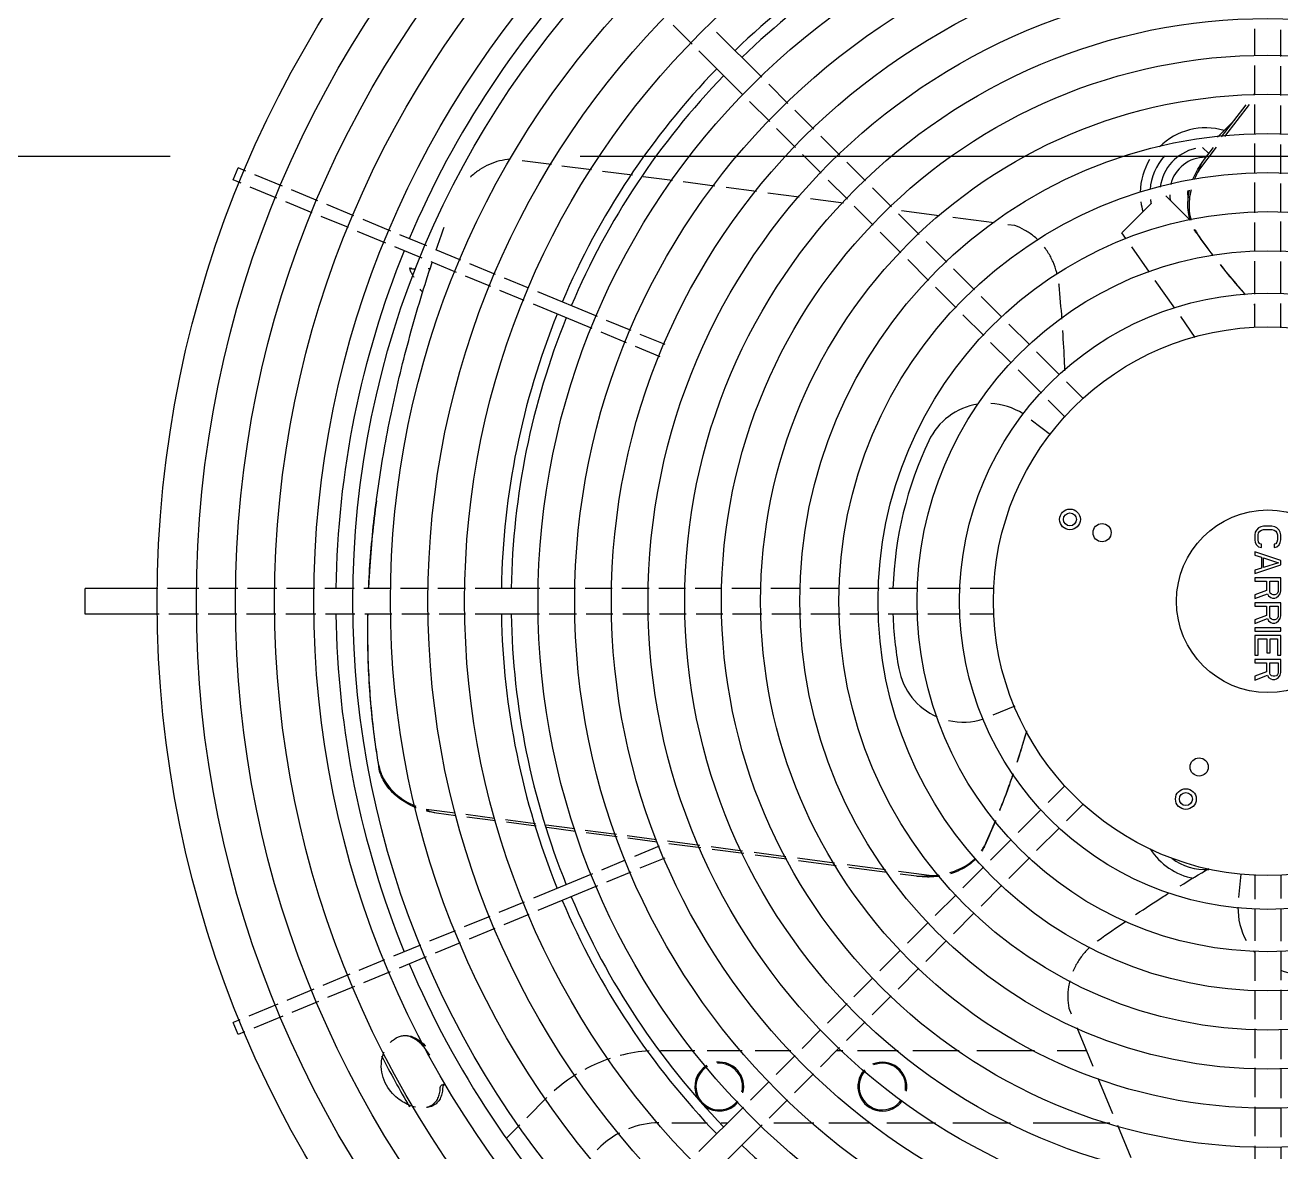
# Model space of a CAD drawing. Extents: x 17.6 to 65.2, y 116.5 to 153.5.
# Drawn here: x 33.966 to 34.3488, y 149.4493 to 149.793 of the extents above; entities that cross this region are included whole.
import ezdxf

# ---------------------------------------------------------------- set-up
doc = ezdxf.new("R2010")
doc.units = 0
doc.header["$MEASUREMENT"] = 0
doc.linetypes.add('HIDDEN', pattern=[0.375, 0.25, -0.125])
doc.layers.add('INST_-_AR_CONDICIONADO', color=1, linetype='CONTINUOUS')

msp = doc.modelspace()

# ---------------------------------------------------------------- linework, layer by layer
at = {"layer": 'INST_-_AR_CONDICIONADO', "color": 9, "linetype": 'CONTINUOUS'}
for p, q in [((34.16930297748286, 149.787244687572), (34.16354201689569, 149.7930056481591)), ((34.1906075010113, 149.777093289773), (34.17679501954581, 149.790905771239)), ((34.3409186661645, 149.7836857874265), (34.3409186661645, 149.7918761286703)), ((34.34880511700021, 149.7834163781802), (34.34880511700021, 149.791606719424)), ((34.18475899210989, 149.7717886729448), (34.17140895778584, 149.7851387072687)), ((34.3409186661645, 149.7717725637994), (34.3409186661645, 149.7807074815201)), ((34.34880511700021, 149.7715031545531), (34.34880511700021, 149.7804380722732)), ((34.19856353308137, 149.7691372577038), (34.19271501766912, 149.7749857731165)), ((34.19298697021645, 149.7635606948382), (34.18687143767556, 149.7696762273787)), ((34.34063708979329, 149.7717821827372), (34.3409186661645, 149.7721491402086)), ((34.20645635519554, 149.7612444355898), (34.20066828564472, 149.7670325051402)), ((34.33078677796266, 149.7589450064287), (34.33826478957872, 149.7686905409055)), ((34.3317516234672, 149.7590441955542), (34.33922963508394, 149.7687897300306)), ((34.3409186661645, 149.7598593401719), (34.3409186661645, 149.7687942578924)), ((34.34880511700021, 149.7595899309253), (34.34880511700021, 149.7685248486458)), ((34.32947644532283, 149.7588103001492), (34.33466384916346, 149.7639977039904)), ((34.20087979233062, 149.755667872724), (34.19509172277958, 149.7614559422743)), ((34.21437735657673, 149.7533234342089), (34.20856110775935, 149.7591396830262)), ((34.32378986942877, 149.7486682356788), (34.32925895292897, 149.755795684062)), ((34.32684422427974, 149.7538069704347), (34.32498147744286, 149.7556697172714)), ((34.3255384154229, 149.7521052072015), (34.32829410742443, 149.7556964949365)), ((34.3409186661645, 149.7479461165442), (34.3409186661645, 149.756881034265)), ((34.34880511700021, 149.7476767072979), (34.34880511700021, 149.7566116250186)), ((34.12642045359758, 149.750443679822), (34.1174719108551, 149.7516217778237)), ((34.20870557093099, 149.7478420941235), (34.20298454489443, 149.7535631201602)), ((34.2222419994232, 149.7454587913615), (34.21648241596358, 149.7512183748221)), ((34.02940998122745, 149.7457746413967), (34.03093178425797, 149.7494485989144)), ((34.03325414946198, 149.7484873853224), (34.03093204644347, 149.7494492318861)), ((34.04438608233954, 149.7438763877493), (34.03600574533107, 149.7473476369955)), ((34.13866873276356, 149.7488311632788), (34.12957876280097, 149.7500278805275)), ((34.1511464960879, 149.7471884345725), (34.14200236321585, 149.7483922825034)), ((34.16333570689767, 149.7455836945257), (34.15439695230339, 149.7467605038936)), ((34.03185737146191, 149.7447601575969), (34.02940971904127, 149.7457740084251)), ((34.04273820553544, 149.7402531685536), (34.03460896733009, 149.7436204092695)), ((34.05521212429198, 149.7393920943451), (34.0471376782084, 149.742736639422)), ((34.17627234369684, 149.7438805539806), (34.16658616311338, 149.7451557638468)), ((34.18900935606075, 149.7422036944915), (34.1796688803272, 149.7434333914502)), ((34.21666543655806, 149.7398822284958), (34.21081063031761, 149.7457370347366)), ((34.23013482153783, 149.7375659692474), (34.2243467519877, 149.7433540387979)), ((34.3409186661645, 149.7357634836705), (34.3409186661645, 149.7449678106375)), ((34.34880511700021, 149.7360328929168), (34.34880511700021, 149.7446984013909)), ((34.05350138118524, 149.735794915225), (34.04548980140498, 149.7391134202262)), ((34.20194574288826, 149.7405005868559), (34.19240589269111, 149.7417565319612)), ((34.21549941953594, 149.7387162114737), (34.20537615049625, 149.7400489651261)), ((34.32114299304726, 149.7334889297856), (34.31372890649368, 149.7409030163384)), ((34.06622653713976, 149.7348297751625), (34.05796572750455, 149.7382515145498)), ((34.22455825867223, 149.7319894063818), (34.2187701891221, 149.737777475932)), ((34.23855383179352, 149.7291469589921), (34.23223957410187, 149.7354612166831)), ((34.24462641995478, 149.7348815691213), (34.23316840307871, 149.7363900456605)), ((34.30035764506351, 149.7296914998902), (34.30926174329466, 149.7385955981209)), ((34.06451579403256, 149.7312325960421), (34.05625498439667, 149.734654335429)), ((34.07742839530738, 149.730189813586), (34.06898014035164, 149.7336891953671)), ((34.2614162158809, 149.7326711505535), (34.24882386893592, 149.7343289644793)), ((34.2677338855467, 149.7318394135634), (34.26561366486249, 149.7321185459116)), ((34.3409186661645, 149.7239751474159), (34.3409186661645, 149.7327851777635)), ((34.34880511700021, 149.7238606656891), (34.34880511700021, 149.7330545870104)), ((34.07596882430244, 149.7264885955742), (34.06726939724444, 149.7300920162464)), ((34.0884299658419, 149.725632813863), (34.08017878794135, 149.7290505636549)), ((34.23297726892724, 149.7235703961265), (34.22666301123672, 149.7298846538178)), ((34.3015944688841, 149.7279251324155), (34.30035764506351, 149.7296914998902)), ((34.08697039483718, 149.7219315958514), (34.07871921693595, 149.7253493456433)), ((34.0988338510042, 149.7213233835276), (34.09118035847541, 149.7244935639324)), ((34.24697284204831, 149.7207279487372), (34.24065858435665, 149.7270422064285)), ((34.30879024677779, 149.7176484965605), (34.30338354545984, 149.7253700662708)), ((34.0974370730039, 149.7175961558016), (34.0897207874707, 149.7207923459208)), ((34.10938163516857, 149.7169543482737), (34.10158544687374, 149.7201836352002)), ((34.24139627918339, 149.7151513858718), (34.23508202149105, 149.7214656435633)), ((34.3409186661645, 149.7109442677796), (34.3409186661645, 149.7209876982468)), ((34.34880511700021, 149.7111130619948), (34.34880511700021, 149.7208801870498)), ((34.08314802570658, 149.7188182658001), (34.08340432371369, 149.7187777771944)), ((34.0834042294548, 149.7188182658001), (34.08314802570658, 149.7188182658001)), ((34.08382497532125, 149.7187335434064), (34.0834042294548, 149.7187767597788)), ((34.08950510210434, 149.7187021831515), (34.08889653422102, 149.7187021831515)), ((34.10798485716828, 149.7132271205477), (34.10018866887276, 149.7164564074749)), ((34.1195039171298, 149.7127615618031), (34.11213323103743, 149.7158145999462)), ((34.25539185230332, 149.7123089384819), (34.24907759461166, 149.7186231961733)), ((34.11817000543283, 149.7090082940018), (34.11073645303713, 149.7120873722206)), ((34.24981528943772, 149.7067323756166), (34.24350103174606, 149.7130466333079)), ((34.31650344034233, 149.7066329145442), (34.31055336185182, 149.7151305072815)), ((34.14046263809541, 149.7040801753294), (34.12225752034169, 149.711620982007)), ((34.26380568074842, 149.7038951100364), (34.25749660486667, 149.7102041859186)), ((34.13881476129131, 149.7004569561329), (34.1209236086454, 149.7078677142057)), ((34.25822911788282, 149.6983185471711), (34.25192004200153, 149.7046276230527)), ((34.3409186661645, 149.7007940829889), (34.3409186661645, 149.7079659618732)), ((34.34880511700021, 149.7006493720105), (34.34880511700021, 149.7081208048038)), ((34.15077219887007, 149.6998098154338), (34.14321423396495, 149.7029404270019)), ((34.27226648971282, 149.695434301072), (34.26591535144166, 149.7017854393433)), ((34.32271588414847, 149.697760625306), (34.31829251691852, 149.7040778483997)), ((34.14931262786604, 149.6961085974221), (34.14156635716017, 149.6993172078062)), ((34.16108617124678, 149.6955376281937), (34.15352259150359, 149.6986705655029)), ((34.15962660024206, 149.691836410182), (34.15206302049887, 149.6949693474919)), ((34.26659470406707, 149.6899529609873), (34.26033878857675, 149.6962088764779)), ((34.28138626985788, 149.6863145209274), (34.27437154909967, 149.6933292416859)), ((34.27580970699228, 149.6807379580621), (34.26869976345392, 149.6878479016004)), ((34.28858430851346, 149.6791164822718), (34.28349594055112, 149.6842048502342)), ((34.28311007176217, 149.6734375932918), (34.27791937768529, 149.6786282873689)), ((34.27269563839968, 149.6726374500256), (34.27856190654757, 149.6681361041567)), ((34.3420688044132, 149.6396387731345), (34.3413916923987, 149.6389757676395)), ((34.34274591648659, 149.6399702758967), (34.3420688044132, 149.6396387731345)), ((34.34359230643031, 149.6401360272853), (34.34274591648659, 149.6399702758967)), ((34.34613147649816, 149.6401360272853), (34.34359230643031, 149.6401360272853)), ((34.34697786691572, 149.6399702758967), (34.34613147649816, 149.6401360272853)), ((34.3476549788702, 149.6396387731345), (34.34697786691572, 149.6399702758967)), ((34.34833209082467, 149.6389757676395), (34.3476549788702, 149.6396387731345)), ((34.34105313637792, 149.6383127620256), (34.34088385837458, 149.6374840050675)), ((34.34088385837458, 149.6374840050675), (34.34088385837458, 149.6359922428513)), ((34.34088385837458, 149.6359922428513), (34.34105313637792, 149.635163485775)), ((34.3413916923987, 149.6389757676395), (34.34105313637792, 149.6383127620256)), ((34.34189952642487, 149.6374840050675), (34.3420688044132, 149.6381470106813)), ((34.34189952642487, 149.6359922428513), (34.34189952642487, 149.6374840050675)), ((34.3420688044132, 149.6353292370008), (34.34189952642487, 149.6359922428513)), ((34.3420688044132, 149.6381470106813), (34.34240736050901, 149.6386442648324)), ((34.34240736050901, 149.6386442648324), (34.34291519447561, 149.6389757676395)), ((34.34291519447561, 149.6389757676395), (34.34359230643031, 149.6391415189835)), ((34.34359230643031, 149.6391415189835), (34.34613147649816, 149.6391415189835)), ((34.34613147649816, 149.6391415189835), (34.34680858845263, 149.6389757676395)), ((34.34680858845263, 149.6389757676395), (34.34731642289262, 149.6386442648324)), ((34.34731642289262, 149.6386442648324), (34.3476549788702, 149.6381470106813)), ((34.3476549788702, 149.6381470106813), (34.34782425685876, 149.6374840050675)), ((34.34782425685876, 149.6359922428513), (34.3476549788702, 149.6353292370008)), ((34.34782425685876, 149.6374840050675), (34.34782425685876, 149.6359922428513)), ((34.34867064680225, 149.6383127620256), (34.34833209082467, 149.6389757676395)), ((34.34883992479081, 149.6374840050675), (34.34867064680225, 149.6383127620256)), ((34.34867064680225, 149.635163485775), (34.34883992479081, 149.6359922428513)), ((34.34883992479081, 149.6359922428513), (34.34883992479081, 149.6374840050675)), ((34.34088385837458, 149.6323457120944), (34.34088385837458, 149.6313512042667)), ((34.34883992479081, 149.6296936901137), (34.34088385837458, 149.6323457120944)), ((34.34105313637792, 149.635163485775), (34.3413916923987, 149.6345004803981)), ((34.3413916923987, 149.6345004803981), (34.3420688044132, 149.6338374745473)), ((34.34240736050901, 149.6348319828494), (34.3420688044132, 149.6353292370008)), ((34.3420688044132, 149.6338374745473), (34.34291519447561, 149.6336717233215)), ((34.34291519447561, 149.634666231624), (34.34240736050901, 149.6348319828494)), ((34.34291519447561, 149.6336717233215), (34.34291519447561, 149.634666231624)), ((34.34731642289262, 149.6348319828494), (34.34680858845263, 149.634666231624)), ((34.34680858845263, 149.634666231624), (34.34680858845263, 149.6336717233215)), ((34.34680858845263, 149.6336717233215), (34.3476549788702, 149.6338374745473)), ((34.3476549788702, 149.6353292370008), (34.34731642289262, 149.6348319828494)), ((34.3476549788702, 149.6338374745473), (34.34833209082467, 149.6345004803981)), ((34.34833209082467, 149.6345004803981), (34.34867064680225, 149.635163485775)), ((34.34088385837458, 149.6313512042667), (34.34291519447561, 149.6306881984155)), ((34.34088385837458, 149.6257156569046), (34.34883992479081, 149.62836767936)), ((34.34291519447561, 149.6306881984155), (34.34291519447561, 149.6273731710582)), ((34.34359230643031, 149.6275389218094), (34.34359230643031, 149.6305224467157)), ((34.34359230643031, 149.6305224467157), (34.34816281283634, 149.6290306842628)), ((34.34816281283634, 149.6290306842628), (34.34359230643031, 149.6275389218094)), ((34.34883992479081, 149.62836767936), (34.34883992479081, 149.6296936901137)), ((34.34291519447561, 149.6273731710582), (34.34088385837458, 149.6267101652074)), ((34.34088385837458, 149.6267101652074), (34.34088385837458, 149.6257156569046)), ((34.34088385837458, 149.6243896461519), (34.34088385837458, 149.6233951369014)), ((34.34883992479081, 149.6243896461519), (34.34088385837458, 149.6243896461519)), ((34.34883992479081, 149.6204116119951), (34.34883992479081, 149.6243896461519)), ((34.00637541082256, 149.6212055617552), (33.98424655136591, 149.6212055617552)), ((33.98424655136591, 149.6133204691765), (33.98424655136591, 149.6212042034981)), ((34.01894733724293, 149.6212055617552), (34.00935588946254, 149.6212055617552)), ((34.03078532303198, 149.6212055617552), (34.02192434077665, 149.6212055617552)), ((34.04269854665995, 149.6212055617552), (34.03376362893891, 149.6212055617552)), ((34.05434236104065, 149.6212055617552), (34.04567685256643, 149.6212055617552)), ((34.06625558466817, 149.6212055617552), (34.05732066694782, 149.6212055617552)), ((34.07741015172292, 149.6212055617552), (34.06923389057511, 149.6212055617552)), ((34.08883531983929, 149.6212055617552), (34.08039063036131, 149.6212055617552)), ((34.10023394619702, 149.6212055617552), (34.09181579847859, 149.6212055617552)), ((34.12289437731761, 149.6212055617552), (34.10321747110402, 149.6212055617552)), ((34.13376385189008, 149.6212055617552), (34.125871380852, 149.6212055617552)), ((34.14493249904103, 149.6212055617552), (34.13674215779702, 149.6212055617552)), ((34.15625100173224, 149.6212055617552), (34.14791080494797, 149.6212055617552)), ((34.16726979334203, 149.6212055617552), (34.15922800526664, 149.6212055617552)), ((34.17843844049276, 149.6212055617552), (34.17024809924965, 149.6212055617552)), ((34.19035166412095, 149.6212055617552), (34.18141674639992, 149.6212055617552)), ((34.20226488774756, 149.6212055617552), (34.19332997002721, 149.6212055617552)), ((34.21417811137576, 149.6212055617552), (34.20524319365472, 149.6212055617552)), ((34.22636074424918, 149.6212055617552), (34.21715641728269, 149.6212055617552)), ((34.23811859892771, 149.6212055617552), (34.22933905015611, 149.6212055617552)), ((34.25117996013978, 149.6212055617552), (34.24109560246211, 149.6212055617552)), ((34.26147485590991, 149.6212055617552), (34.25415826604672, 149.6212055617552)), ((34.34088385837458, 149.6233951369014), (34.34443869661072, 149.6233951369014)), ((34.34443869661072, 149.6205773646429), (34.34088385837458, 149.6192513529415)), ((34.34443869661072, 149.6233951369014), (34.34443869661072, 149.6205773646429)), ((34.345454364543, 149.6202458612433), (34.345454364543, 149.6233951369014)), ((34.345454364543, 149.6233951369014), (34.34799353484777, 149.6233951369014)), ((34.34562364253202, 149.6197486070925), (34.345454364543, 149.6202458612433)), ((34.34799353484777, 149.6202458612433), (34.34782425685876, 149.6197486070925)), ((34.34799353484777, 149.6233951369014), (34.34799353484777, 149.6202458612433)), ((34.34867064680225, 149.6195828563408), (34.34883992479081, 149.6204116119951)), ((34.34088385837458, 149.618091093888), (34.34477725258785, 149.6195828563408)), ((34.34088385837458, 149.6192513529415), (34.34088385837458, 149.618091093888)), ((34.34088385837458, 149.6167650821859), (34.34088385837458, 149.6157705738841)), ((34.34883992479081, 149.6167650821859), (34.34088385837458, 149.6167650821859)), ((34.34477725258785, 149.6195828563408), (34.34511580856588, 149.6189198495419)), ((34.34511580856588, 149.6189198495419), (34.34579292052058, 149.6184225953906)), ((34.3459621985096, 149.6194171036927), (34.34562364253202, 149.6197486070925)), ((34.34579292052058, 149.6184225953906), (34.34630075448649, 149.6182568446394)), ((34.34647003247505, 149.6192513529415), (34.3459621985096, 149.6194171036927)), ((34.34630075448649, 149.6182568446394), (34.34697786691572, 149.6182568446394)), ((34.34697786691572, 149.6192513529415), (34.34647003247505, 149.6192513529415)), ((34.34748570088186, 149.6194171036927), (34.34697786691572, 149.6192513529415)), ((34.34697786691572, 149.6182568446394), (34.34748570088186, 149.6184225953906)), ((34.34782425685876, 149.6197486070925), (34.34748570088186, 149.6194171036927)), ((34.34748570088186, 149.6184225953906), (34.34816281283634, 149.6189198495419)), ((34.34816281283634, 149.6189198495419), (34.34867064680225, 149.6195828563408)), ((34.34883992479081, 149.6127870489774), (34.34883992479081, 149.6167650821859)), ((34.006779721258, 149.6133191109194), (33.98424655136591, 149.6133191109194)), ((34.01881267189606, 149.6133191109194), (34.0097601998973, 149.6133191109194)), ((34.03051591378517, 149.6133191109194), (34.02178967543045, 149.6133191109194)), ((34.04242913741336, 149.6133191109194), (34.03349421969233, 149.6133191109194)), ((34.05461177028678, 149.6133191109194), (34.0454074433203, 149.6133191109194)), ((34.06652499391475, 149.6133191109194), (34.05759007619372, 149.6133191109194)), ((34.07781446215699, 149.6133191109194), (34.06950329982192, 149.6133191109194)), ((34.08923963027405, 149.6133191109194), (34.0807949407963, 149.6133191109194)), ((34.10023394619702, 149.6133191109194), (34.09222010891267, 149.6133191109194)), ((34.12275971197073, 149.6133191109194), (34.10321747110402, 149.6133191109194)), ((34.13403326113666, 149.6133191109194), (34.12573671550513, 149.6133191109194)), ((34.14520190828762, 149.6133191109194), (34.13701156704315, 149.6133191109194)), ((34.15638566707935, 149.6133191109194), (34.14818021419455, 149.6133191109194)), ((34.16753920258861, 149.6133191109194), (34.15936267061352, 149.6133191109194)), ((34.17870784973934, 149.6133191109194), (34.17051750849555, 149.6133191109194)), ((34.19062107336754, 149.6133191109194), (34.1816861556465, 149.6133191109194)), ((34.20253429699437, 149.6133191109194), (34.19359937927379, 149.6133191109194)), ((34.21444752062166, 149.6133191109194), (34.20551260290131, 149.6133191109194)), ((34.22609133500259, 149.6133191109194), (34.21742582652882, 149.6133191109194)), ((34.23825326427459, 149.6133191109194), (34.22906964090953, 149.6133191109194)), ((34.25101116592487, 149.6133191109194), (34.24123026780899, 149.6133191109194)), ((34.26133014493007, 149.6133191109194), (34.25400342311627, 149.6133191109194)), ((34.34088385837458, 149.6157705738841), (34.34443869661072, 149.6157705738841)), ((34.34443869661072, 149.6129527997293), (34.34088385837458, 149.6116267899242)), ((34.34443869661072, 149.6157705738841), (34.34443869661072, 149.6129527997293)), ((34.345454364543, 149.612621298226), (34.345454364543, 149.6157705738841)), ((34.345454364543, 149.6157705738841), (34.34799353484777, 149.6157705738841)), ((34.34562364253202, 149.612124044075), (34.345454364543, 149.612621298226)), ((34.34799353484777, 149.612621298226), (34.34782425685876, 149.612124044075)), ((34.34799353484777, 149.6157705738841), (34.34799353484777, 149.612621298226)), ((34.34867064680225, 149.6119582914272), (34.34883992479081, 149.6127870489774)), ((34.34088385837458, 149.6104665289737), (34.34477725258785, 149.6119582914272)), ((34.34088385837458, 149.6116267899242), (34.34088385837458, 149.6104665289737)), ((34.34088385837458, 149.6091405191686), (34.34088385837458, 149.6081460089698)), ((34.34883992479081, 149.6091405191686), (34.34088385837458, 149.6091405191686)), ((34.34477725258785, 149.6119582914272), (34.34511580856588, 149.6112952865243)), ((34.34511580856588, 149.6112952865243), (34.34579292052058, 149.6107980323736)), ((34.3459621985096, 149.6117925406757), (34.34562364253202, 149.612124044075)), ((34.34579292052058, 149.6107980323736), (34.34630075448649, 149.6106322816221)), ((34.34647003247505, 149.6116267899242), (34.3459621985096, 149.6117925406757)), ((34.34630075448649, 149.6106322816221), (34.34697786691572, 149.6106322816221)), ((34.34697786691572, 149.6116267899242), (34.34647003247505, 149.6116267899242)), ((34.34748570088186, 149.6117925406757), (34.34697786691572, 149.6116267899242)), ((34.34697786691572, 149.6106322816221), (34.34748570088186, 149.6107980323736)), ((34.34782425685876, 149.612124044075), (34.34748570088186, 149.6117925406757)), ((34.34748570088186, 149.6107980323736), (34.34816281283634, 149.6112952865243)), ((34.34816281283634, 149.6112952865243), (34.34867064680225, 149.6119582914272)), ((34.34883992479081, 149.6081460089698), (34.34883992479081, 149.6091405191686)), ((34.34088385837458, 149.6081460089698), (34.34883992479081, 149.6081460089698)), ((34.34088385837458, 149.6068199991648), (34.34088385837458, 149.6008529493524)), ((34.34883992479081, 149.6068199991648), (34.34088385837458, 149.6068199991648)), ((34.34189952642487, 149.6008529493524), (34.34189952642487, 149.6058254908633)), ((34.34189952642487, 149.6058254908633), (34.34460797459928, 149.6058254908633)), ((34.34460797459928, 149.6058254908633), (34.34460797459928, 149.6015159561519)), ((34.34562364253202, 149.6015159561519), (34.34562364253202, 149.6058254908633)), ((34.34562364253202, 149.6058254908633), (34.34782425685876, 149.6058254908633)), ((34.34782425685876, 149.6058254908633), (34.34782425685876, 149.6008529493524)), ((34.34883992479081, 149.6008529493524), (34.34883992479081, 149.6068199991648)), ((34.34460797459928, 149.6015159561519), (34.34562364253202, 149.6015159561519)), ((34.34088385837458, 149.6008529493524), (34.34189952642487, 149.6008529493524)), ((34.34088385837458, 149.5995269395478), (34.34088385837458, 149.5985324312453)), ((34.34883992479081, 149.5995269395478), (34.34088385837458, 149.5995269395478)), ((34.34088385837458, 149.5985324312453), (34.34443869661072, 149.5985324312453)), ((34.34443869661072, 149.5985324312453), (34.34443869661072, 149.5957146551937)), ((34.345454364543, 149.5953831536904), (34.345454364543, 149.5985324312453)), ((34.345454364543, 149.5985324312453), (34.34799353484777, 149.5985324312453)), ((34.34782425685876, 149.6008529493524), (34.34883992479081, 149.6008529493524)), ((34.34799353484777, 149.5985324312453), (34.34799353484777, 149.5953831536904)), ((34.34883992479081, 149.5955489063396), (34.34883992479081, 149.5995269395478)), ((34.34443869661072, 149.5957146551937), (34.34088385837458, 149.594388645389)), ((34.34088385837458, 149.5932283844384), (34.34477725258785, 149.5947201468913)), ((34.34088385837458, 149.594388645389), (34.34088385837458, 149.5932283844384)), ((34.34477725258785, 149.5947201468913), (34.34511580856588, 149.5940571438861)), ((34.34511580856588, 149.5940571438861), (34.34579292052058, 149.593559889735)), ((34.34562364253202, 149.5948858995398), (34.345454364543, 149.5953831536904)), ((34.3459621985096, 149.5945543980372), (34.34562364253202, 149.5948858995398)), ((34.34579292052058, 149.593559889735), (34.34630075448649, 149.5933941370866)), ((34.34647003247505, 149.594388645389), (34.3459621985096, 149.5945543980372)), ((34.34630075448649, 149.5933941370866), (34.34697786691572, 149.5933941370866)), ((34.34697786691572, 149.594388645389), (34.34647003247505, 149.594388645389)), ((34.34748570088186, 149.5945543980372), (34.34697786691572, 149.594388645389)), ((34.34697786691572, 149.5933941370866), (34.34748570088186, 149.593559889735)), ((34.34782425685876, 149.5948858995398), (34.34748570088186, 149.5945543980372)), ((34.34748570088186, 149.593559889735), (34.34816281283634, 149.5940571438861)), ((34.34799353484777, 149.5953831536904), (34.34782425685876, 149.5948858995398)), ((34.34816281283634, 149.5940571438861), (34.34867064680225, 149.5947201468913)), ((34.34867064680225, 149.5947201468913), (34.34883992479081, 149.5955489063396)), ((34.26774137418693, 149.5853179720951), (34.26097491625751, 149.5825152134509)), ((34.28300774564832, 149.5609847532683), (34.2778786569545, 149.5558556645745)), ((34.28868663462777, 149.5555105165168), (34.28345521982033, 149.5502791017093)), ((34.09708841740189, 149.5526032957497), (34.08828353782474, 149.5537624801371)), ((34.09730559701825, 149.5518652857436), (34.09138821729357, 149.552644323564)), ((34.10910558789305, 149.5510212052403), (34.10034182095001, 149.5521749770469)), ((34.10937009094323, 149.5502769649868), (34.10059143781496, 149.551432696596)), ((34.27577390439137, 149.5537509120109), (34.26872870336251, 149.5467057109829)), ((34.1216127474429, 149.5493746064483), (34.11241961426504, 149.5505849053914)), ((34.12180514737815, 149.5486398587487), (34.11268411731521, 149.5498406651378)), ((34.13356321646233, 149.5478012973545), (34.12479953918023, 149.5489550573567)), ((34.13375561639759, 149.5470665496557), (34.12499193911685, 149.5482203096579)), ((34.14623224701495, 149.5461333878403), (34.1367500081999, 149.5473817482629)), ((34.28135046725629, 149.548174349146), (34.274381288124, 149.5412051700134)), ((34.1464672245404, 149.545393034695), (34.13704539587661, 149.5466334419706)), ((34.15845376946208, 149.5445243938858), (34.14949131966728, 149.5457043227856)), ((34.15869791618206, 149.5437828335933), (34.14972629719318, 149.5449639696406)), ((34.17163533541907, 149.5427890078052), (34.16185418897157, 149.5440767201643)), ((34.26661625779684, 149.5445932654168), (34.26033905225654, 149.5383160598765)), ((34.15928563790476, 149.542547031268), (34.15171322907236, 149.5394104368299)), ((34.17197853556445, 149.5420344068822), (34.1622141081782, 149.543319918135)), ((34.18470943694865, 149.5410677696854), (34.17511356600585, 149.5423310900614)), ((34.18506935615574, 149.5403109676557), (34.17545676615191, 149.5415764891382)), ((34.19789515693537, 149.5393318367163), (34.18822562894525, 149.5406048542268)), ((34.198255076142, 149.538575034687), (34.18858554815188, 149.5398480521971)), ((34.14895962586047, 149.5382698570345), (34.14174716827347, 149.5352823592829)), ((34.16099638101264, 149.5389498521472), (34.15342397217978, 149.5358132577091)), ((34.21274712025433, 149.5373765386515), (34.2014113489322, 149.5388689212581)), ((34.21325640452346, 149.5366000723385), (34.20177126813815, 149.538112119229)), ((34.22833172222795, 149.5353247868778), (34.21664327074745, 149.5368636007081)), ((34.22884100649708, 149.5345483205644), (34.21715255501726, 149.5360871343945)), ((34.25823429969273, 149.5362113073126), (34.25190010580468, 149.5298771134242)), ((34.27227377146755, 149.5390976533566), (34.26591561512282, 149.5327394970112)), ((34.13899717652362, 149.534143275404), (34.1209236086454, 149.5266569584686)), ((34.15067036896789, 149.5346726779138), (34.14326949567567, 149.5316071358224)), ((34.24163172345425, 149.5335738084984), (34.23222787272107, 149.5348118489344)), ((34.23778117191614, 149.5333713254584), (34.23273715699156, 149.5340353826211)), ((34.33601357051407, 149.5269081269929), (34.33671057869901, 149.5340255928889)), ((34.3409186661645, 149.5338753006642), (34.3409186661645, 149.5264038678709)), ((34.34880511700021, 149.5337305896851), (34.34880511700021, 149.5265587108014)), ((34.14051950392582, 149.530468051943), (34.12225752034169, 149.5229036906669)), ((34.26381086255765, 149.5306347444473), (34.2574766686696, 149.524300550559)), ((34.11817000543283, 149.5255163786724), (34.11039033126713, 149.5222939321223)), ((34.24979043511075, 149.5277674427311), (34.24346142303193, 149.5214384306516)), ((34.10763391367209, 149.5211521865707), (34.09982406381732, 149.517917240841)), ((34.1195039171298, 149.5217631108714), (34.11191265866933, 149.5186187086616)), ((34.25536699797635, 149.5221908798652), (34.24903798589753, 149.5158618677866)), ((34.3409186661645, 149.5234116106797), (34.3409186661645, 149.5136444856248)), ((34.34880511700021, 149.5235804048943), (34.34880511700021, 149.5135369744278)), ((34.0970676462216, 149.5167754952894), (34.08929822293862, 149.5135572947935)), ((34.10915624107429, 149.5174769631103), (34.10134639121952, 149.5142420173803)), ((34.24135175233869, 149.5193287599587), (34.23502274025918, 149.5129997478792)), ((34.0985899736238, 149.5131002718283), (34.09100896604582, 149.5099601156731)), ((34.24692831520451, 149.5137521970935), (34.24059930312433, 149.5074231850143)), ((34.08654461972674, 149.5124167149978), (34.07828381009153, 149.5089949756105)), ((34.23291306956617, 149.5108900771861), (34.22658405748666, 149.5045610651069)), ((34.3409186661645, 149.5106640069853), (34.3409186661645, 149.5014700856642)), ((34.34880511700021, 149.510549525258), (34.34880511700021, 149.5017394949105)), ((34.07553020687965, 149.5078543958151), (34.06771764640143, 149.5046183273078)), ((34.08825536283393, 149.5088195358777), (34.07999455319873, 149.5053977964901)), ((34.23848963243177, 149.505313514321), (34.23216062035294, 149.4989845022415)), ((34.06496725376792, 149.5034790773776), (34.05671607586692, 149.500061327585)), ((34.07724094998684, 149.5042572166944), (34.06917721740683, 149.5009171092962)), ((34.2244743867941, 149.5024513944144), (34.21867279238791, 149.4966498000082)), ((34.0539656832334, 149.4989220776548), (34.04572662300052, 149.4955093471653)), ((34.06642682477332, 149.4997778593656), (34.05817564687231, 149.4963601095737)), ((34.3409186661645, 149.4984917797575), (34.3409186661645, 149.489826271283)), ((34.34880511700021, 149.4987611890038), (34.34880511700021, 149.4895568620368)), ((34.04297663125067, 149.4943702632857), (34.03412944445358, 149.4907056385258)), ((34.05542525423812, 149.4952208596428), (34.04724895040272, 149.4918341237039)), ((34.21656312169466, 149.4945401293149), (34.21063645029426, 149.4886134579145)), ((34.23005094965902, 149.4968748315488), (34.22424935525351, 149.4910732371428)), ((34.04449895865287, 149.4906950398248), (34.03565177185578, 149.4870304150647)), ((34.28419923503134, 149.4931789851545), (34.28493751572341, 149.4913966178957)), ((34.03137302685832, 149.4895638929738), (34.02940971904127, 149.4887506642495)), ((34.03093178425797, 149.4850760737595), (34.02940998122745, 149.4887500312774)), ((34.20852400472836, 149.4865010123486), (34.20285026218971, 149.4808272698096)), ((34.22213968456026, 149.4889635664497), (34.21642458005886, 149.4832484619486)), ((34.28663770165736, 149.4872920059545), (34.29154856262448, 149.4754361388051)), ((34.3409186661645, 149.4868479653767), (34.3409186661645, 149.477913047656)), ((34.34880511700021, 149.4865785561297), (34.34880511700021, 149.4776436384096)), ((34.03289535426052, 149.4858886695127), (34.03093204644347, 149.4850754407886)), ((34.15970381627426, 149.4802682029326), (34.17016860026501, 149.4802682029326)), ((34.17395378910851, 149.4802682029326), (34.18457900452427, 149.4802682029326)), ((34.18852821267251, 149.4802682029326), (34.19938853508052, 149.4802682029326)), ((34.20074059149647, 149.4787175991168), (34.19493899709096, 149.4729160047109)), ((34.2143170634024, 149.4811409452915), (34.20842682505531, 149.4752507069446)), ((34.21344432104252, 149.4802682029326), (34.2152841260563, 149.4802682029326)), ((34.21972692600662, 149.4802682029326), (34.23211194879741, 149.4802682029326)), ((34.23664109207016, 149.4802682029326), (34.2507063948608, 149.4802682029326)), ((34.2561336160577, 149.4802682029326), (34.27368432815479, 149.4802682029326)), ((34.28061490876212, 149.4802682029326), (34.28954705612841, 149.4802682029326)), ((34.3409186661645, 149.4749347417493), (34.3409186661645, 149.4659998240286)), ((34.34880511700021, 149.4746653325023), (34.34880511700021, 149.4657304147819)), ((34.19282932639771, 149.4708063340174), (34.18712871221624, 149.4651057198368)), ((34.20631715436207, 149.4731410362515), (34.20051555995656, 149.4673394418453)), ((34.29303790451604, 149.4718405494114), (34.29750593019094, 149.4610537812287)), ((34.11892392509435, 149.45971450814), (34.12506137864307, 149.4658519616882)), ((34.19840588926263, 149.4652297711524), (34.19280049786198, 149.4596243797514)), ((34.18502365283007, 149.4630006604498), (34.17140895778584, 149.4493859654055)), ((34.3409186661645, 149.4630215181215), (34.3409186661645, 149.4540866004014)), ((34.34880511700021, 149.4627521088753), (34.34880511700021, 149.4538171911545)), ((34.11281163997546, 149.4536022230207), (34.11677420926208, 149.4575647923083)), ((34.16318645267165, 149.4581901186259), (34.17393911747354, 149.4581901186259)), ((34.19069543847581, 149.4575193203645), (34.17679501954581, 149.4436189014352)), ((34.17822237515225, 149.4581901186259), (34.18021311100574, 149.4581901186259)), ((34.19428459144797, 149.4581901186259), (34.20647930390487, 149.4581901186259)), ((34.21100844717807, 149.4581901186259), (34.22346359117978, 149.4581901186259)), ((34.22873812414673, 149.4581901186259), (34.2435345624483, 149.4581901186259)), ((34.24882484884984, 149.4581901186259), (34.26639591101366, 149.4581901186259)), ((34.27332649162031, 149.4581901186259), (34.29668916089327, 149.4581901186259)), ((34.29899527208318, 149.4574581918343), (34.30309096228575, 149.4475703210006)), ((34.14036461926457, 149.449932076052), (34.14078710239278, 149.4503545591807)), ((34.3409186661645, 149.4511082944941), (34.3409186661645, 149.4429179532505)), ((34.34880511700021, 149.4508388852477), (34.34880511700021, 149.4426485440036))]:
    msp.add_line(p, q, dxfattribs=at)
at = {"layer": 'INST_-_AR_CONDICIONADO', "color": 5, "linetype": 'HIDDEN'}
msp.add_line((33.76019637618405, 149.7530662983001), (39.09622319229003, 149.7530713767441), dxfattribs=at)
at = {"layer": 'INST_-_AR_CONDICIONADO', "color": 9, "linetype": 'CONTINUOUS'}
for centre, radius in [((34.34486189158292, 149.617262336337), 0.3386300768662343), ((34.34486189158292, 149.617262336337), 0.3266959772409925), ((34.34486189158292, 149.617262336337), 0.3147618776157508), ((34.34486189158292, 149.617262336337), 0.302827777990509), ((34.34486189158292, 149.617262336337), 0.2908936783652672), ((34.34486189158292, 149.617262336337), 0.2789595787400256), ((34.34486189158292, 149.617262336337), 0.2675227332658355), ((34.34486189158292, 149.617262336337), 0.2560858877916455), ((34.34486189158292, 149.617262336337), 0.2448976693929815), ((34.34486189158292, 149.617262336337), 0.2225212325956532), ((34.34486189158292, 149.617262336337), 0.2113330141969891), ((34.34486189158292, 149.617262336337), 0.2001447957983249), ((34.34486189158292, 149.617262336337), 0.1889565773996608), ((34.34486189158292, 149.617262336337), 0.1777683590009967), ((34.34486189158292, 149.617262336337), 0.1665801406023325), ((34.34486189158292, 149.617262336337), 0.1546460409770908), ((34.34486189158292, 149.617262336337), 0.1427119413518491), ((34.34486189158292, 149.617262336337), 0.1307778417266073), ((34.34486189158292, 149.617262336337), 0.1188437421013656), ((34.34486189158292, 149.617262336337), 0.1069096424761239), ((34.34486189158292, 149.617262336337), 0.09398103454877868), ((34.34486189158292, 149.617262336337), 0.08368787362200768), ((34.28454228653027, 149.6422475348267), 0.003157563859178542), ((34.28454228653027, 149.6422475348267), 0.001989016604206956), ((34.34486189158292, 149.617262336337), 0.02784623245889738), ((34.29432756899541, 149.6381943381184), 0.002764733079847668), ((34.32392988980155, 149.5667280137501), 0.002764733079847668), ((34.31987669309297, 149.556942731285), 0.003157563859178542), ((34.31987669309297, 149.556942731285), 0.001989016604206956)]:
    msp.add_circle(centre, radius, dxfattribs=at)
for centre, radius, start, end in [((34.34486189158292, 149.617262336337), 0.2337094509943173, 112.989143235998, 134.0292646764008), ((34.34486189158292, 149.617262336337), 0.2307259260880068, 113.0005061603297, 134.0237331896776), ((34.34486189158292, 149.617262336337), 0.2841807473260688, 135.794161196934, 157.1009919543966), ((34.34486189158292, 149.617262336337), 0.2337094509943173, 135.9667373683235, 157.0094291958026), ((34.34486189158292, 149.617262336337), 0.2307259260880068, 135.9782608696, 157.0034413892007), ((34.32586678301254, 149.7417747757606), 0.01989016604206956, 73.50901816923296, 134.865392945085), ((34.32586678301254, 149.7417747757606), 0.01392311622944869, 102.7947795213851, 172.3667998481825), ((34.32586678301254, 149.7417747757606), 0.01989016604206956, 148.8866765230899, 179.0791287738793), ((34.32586678301254, 149.7417747757606), 0.01690664113575913, 137.8900535521196, 176.4115454538994), ((34.32586678301254, 149.7417747757606), 0.01093959132313826, 89.9246752444985, 166.0922661686963), ((34.32586678301254, 149.7417747757606), 0.01989016604206956, 187.8594037611751, 196.4909818308043), ((34.32586678301254, 149.7417747757606), 0.01690664113575913, 186.7486096179822, 190.8386052117033), ((34.32586678301254, 149.7417747757606), 0.01093959132313826, 182.7342663532086, 192.2362422410968), ((34.32586678301254, 149.7417747757606), 0.005469795661569129, 171.5452422892012, 195.2667595909998), ((34.34486189158292, 149.617262336337), 0.2841807473260688, 157.9001740278961, 179.2028809201894), ((34.34486189158292, 149.617262336337), 0.2337094509943173, 157.9860043776813, 179.0309666482869), ((34.34486189158292, 149.617262336337), 0.2307259260880068, 157.9914916679054, 179.0180743318758), ((34.25947872944243, 149.6577081353599), 0.01989016604206956, 57.16804620747335, 87.4619599087888), ((34.25947872944243, 149.6577081353599), 0.01989016604206956, 98.87824010180043, 154.6531983611909), ((34.34486189158292, 149.617262336337), 0.1143684547419, 154.6531976241992, 178.0227230412056), ((34.34486189158292, 149.617262336337), 0.2841807473260688, 180.7971190798106, 202.099825972101), ((34.34486189158292, 149.617262336337), 0.2337094509943173, 180.9661803337081, 202.0119970697909), ((34.34486189158292, 149.617262336337), 0.2307259260880068, 180.9777409447824, 202.0056866870969), ((34.34486189158292, 149.617262336337), 0.1143684547419, 181.9801037031836, 190.3468027516136), ((34.25191994705938, 149.6002934829889), 0.01989016604206956, 190.3468037996898, 246.6619785234911), ((34.25191994705938, 149.6002934829889), 0.01989016604206956, 257.1105422847186, 288.362428123172), ((34.32586678301254, 149.5523209442101), 0.01989016604206956, 212.1984765074151, 259.5103174577033), ((34.32586678301254, 149.5523209442101), 0.01690664113575913, 232.4886463813374, 273.4606893650896), ((34.34486189158292, 149.617262336337), 0.2337094509943173, 202.9880029301969, 224.0338196663098), ((34.34486189158292, 149.617262336337), 0.2307259260880068, 202.9943133129026, 224.0189780107079), ((34.35565559374299, 149.5234026376946), 0.01989016604206956, 178.5148474105215, 208.9994189331177), ((34.35565559374299, 149.5234026376946), 0.01989016604206956, 219.8069562078881, 221.9238630298241), ((34.34486189158292, 149.617262336337), 0.2841807473260688, 202.8990080456048, 224.2058388030646), ((34.35565559374299, 149.5234026376946), 0.01989016604206956, 249.7505437570166, 276.560101040913), ((34.34486189158292, 149.617262336337), 0.3037228354624022, 207.1568511005207, 210.510812199408), ((34.15970381627426, 149.4314378452989), 0.04883035763328077, 94.08819947544136, 104.6623524496785), ((34.15970381627426, 149.4314378452989), 0.04883035763328077, 108.3478163007262, 118.2016330186339), ((34.17760496571213, 149.4692291607788), 0.007458812265776085, 120.6611447869972, 203.8516463013212), ((34.17760496571213, 149.4692291607788), 0.007110734360039866, 120.2790254116203, 321.4525123730916), ((34.17760496571213, 149.4692291607788), 0.007458812265776085, 345.3803121812928, 96.12410779128389), ((34.17760496571213, 149.4692291607788), 0.007110734360039866, 346.9844147115096, 94.3262891441047), ((34.22733038081719, 149.4692291607788), 0.007458812265776085, 349.2606925057777, 113.3172476694645), ((34.22733038081719, 149.4692291607788), 0.007110734360039866, 350.4716535919099, 112.0151647822251), ((34.15970381627426, 149.4314378452989), 0.04883035763328077, 121.7198618745678, 131.6748387831187), ((34.22733038081719, 149.4692291607788), 0.007458812265776085, 136.9782388745718, 325.6941493894975), ((34.22733038081719, 149.4692291607788), 0.007110734360039866, 136.9268152287808, 325.6876112661879), ((34.17760496571213, 149.4692291607788), 0.007458812265776085, 232.5861509153107, 321.1982537462884), ((34.15970381627426, 149.4314378452989), 0.02675227332658356, 91.16501919702571, 111.3502579861677), ((34.15970381627426, 149.4314378452989), 0.02675227332658356, 118.0070131910758, 135.0000000000002), ((34.34486189158292, 149.617262336337), 0.2307259260880068, 225.9786446236295, 247.0085083321477)]:
    msp.add_arc(centre, radius, start, end, dxfattribs=at)
for points, start_tangent, end_tangent in [([(34.11382343867399, 149.752102108299), (34.11060258230168, 149.7515771846519), (34.10751456443427, 149.7505109993931), (34.10462376393298, 149.7489355983311), (34.10199672247541, 149.7468899703528), (34.10167169678039, 149.7465858116786)], (-0.997209204283627, -0.07465790575696128), (-0.7228952099592294, -0.6909576799037708)), ([(34.32341058601378, 149.7488583657895), (34.32367938025664, 149.7493324773453), (34.32553841542608, 149.7521052072055)], (0.4839143035013347, 0.8751153906010443), (0.6087614290013554, 0.7933533402968866)), ([(34.32378986942877, 149.7486682356788), (34.32425539313704, 149.7499291201933), (34.32484272140391, 149.7510756033736), (34.3255384154229, 149.7521052072015)], (0.2910740177701869, 0.9567005363117139), (0.6087614289963322, 0.7933533403007411)), ([(34.3220626350228, 149.7460122787591), (34.32222168445332, 149.7464025117551), (34.32341058601378, 149.7488583657895)], (0.369341765956919, 0.9292936349291459), (0.4839143034902078, 0.875115390607197)), ([(34.32378986942877, 149.7486682356788), (34.32255682723257, 149.7461311302881)], (-0.4867492941792074, -0.8735417131517208), (-0.3852129537599471, -0.922827708868528)), ([(34.32118956957856, 149.7334888189499), (34.32089874985763, 149.7345842686155), (34.32052161978072, 149.7374142114643), (34.32062448077181, 149.7403768279748), (34.32102432967235, 149.7426992742306)], (-0.2932908018368524, 0.9560232766820566), (0.2245755945217334, 0.9744566703272189)), ([(34.3214459647761, 149.7427851846549), (34.32093662936836, 149.7398750805881), (34.32086783718205, 149.7369797290034), (34.3212599652918, 149.7342164283405), (34.3214358200903, 149.7335342723462)], (-0.2406755282497933, -0.9706056305738613), (0.2723919605370476, -0.9621863747916947)), ([(34.09132672210444, 149.7244224115252), (34.09375471964881, 149.7313853952846)], (0.3219660466216765, 0.946751215907753), (0.3364562666656467, 0.9416990923970435)), ([(34.27471489646246, 149.7275263208442), (34.27342184413828, 149.7286649386695), (34.27071317431637, 149.7304964989438), (34.2677338855467, 149.7318394135634)], (-0.7212860960551228, 0.6926372554501815), (-0.9439072367512762, 0.3302107333333826)), ([(34.32306691452504, 149.729634725847), (34.32240978124469, 149.7306632781814)], (-0.5779987062545578, 0.8160376802379026), (-0.4981733187239583, 0.867077473188848)), ([(34.3225825485215, 149.7306961701659), (34.32318218432943, 149.7296972512644)], (0.476095424316787, -0.8793936245758316), (0.5527253195545963, -0.8333634987946554)), ([(34.32306691452504, 149.729634725847), (34.32330198949944, 149.7293034903419)], (0.5779987062153076, -0.8160376802657037), (0.5795093495148446, -0.8149655905772228)), ([(34.32318218432943, 149.7296972512644), (34.32340042332567, 149.7293788155439)], (0.5527253194850104, -0.8333634988408081), (0.5778526348760874, -0.8161411228254359)), ([(34.32330198949944, 149.7293034903419), (34.32814667984121, 149.7227476103521)], (0.5795093495761597, -0.8149655905336226), (0.6087007781637558, -0.7933998756382802)), ([(34.32826193783626, 149.7227746593921), (34.32340042332567, 149.7293788155439)], (-0.607373294727011, 0.7944165663255364), (-0.5778526349507526, 0.8161411227725707)), ([(34.28064366234844, 149.7169199048321), (34.28049357640998, 149.7175411683341), (34.27939324411932, 149.7207552120102), (34.27781548874418, 149.723733102236), (34.27675518883598, 149.7252471275428)], (-0.2205950570393619, 0.9753654806326707), (-0.6094499363422998, 0.7928245550513472)), ([(34.0730961870097, 149.648283480161), (34.0766905551643, 149.6701601026017), (34.08177771574356, 149.6925365266348), (34.08834343127705, 149.7153466553063), (34.09005935505047, 149.7206432759757)], (0.1305263984404036, 0.9914448342243642), (0.3139180848158188, 0.9494500703173224)), ([(34.33030662584201, 149.7199760996706), (34.33485474816985, 149.7144054728837), (34.33798959742307, 149.7107538175996)], (0.620639579834001, -0.7840959838842915), (0.6586964975869765, -0.7524087479998158)), ([(34.33808940585618, 149.7107617779983), (34.33517910713613, 149.7141571755747), (34.33042890953857, 149.7199849123395)], (-0.6576136245781504, 0.7533553748193396), (-0.6194326847662465, 0.7850497748826375)), ([(34.08314802570658, 149.7188182658001), (34.08350165255774, 149.7178795653246), (34.08397547981031, 149.716965496935)], (0.2557753820171865, -0.9667362380473602), (0.4842092375209043, -0.8749522354388406)), ([(34.08340416229998, 149.7187766769422), (34.08377682009677, 149.718732350821), (34.08431889680878, 149.7187055771217), (34.08469195428938, 149.7187021831515)], (0.9894092017226636, -0.1451531313700177), (1, 0)), ([(34.08397547981031, 149.716965496935), (34.08446320186727, 149.7160838812028)], (0.4842092375293165, -0.8749522354341854), (0.4722371320269614, -0.8814715486814934)), ([(34.08722418869706, 149.7114902660349), (34.08641095403027, 149.712423684482)], (-0.6975805858622993, 0.7165063336970661), (-0.6142139310852746, 0.7891395610795175)), ([(34.28108337072331, 149.7141791482672), (34.28113012786434, 149.7136894936699)], (0.0955421829134016, -0.9954253820775026), (0.09457275567551035, -0.995517952567376)), ([(34.28113012786434, 149.7136894936699), (34.28200492775818, 149.7033324194102)], (0.0945727556543876, -0.9955179525693826), (0.07359586790403903, -0.9972881470404887)), ([(34.34058800109983, 149.7078317704462), (34.34077655107171, 149.7076232258165)], (0.670244963819942, -0.742139938605924), (0.6710598989029528, -0.7414031373580495)), ([(34.34077779922541, 149.7077315963527), (34.34068343423451, 149.7078363186945)], (-0.6696201003258171, 0.7427037910497312), (-0.6692095321148165, 0.7430737528177593)), ([(34.28225092585672, 149.6998242326716), (34.28281253928662, 149.6897292293921), (34.28290299414562, 149.6875934869181)], (0.06628448718994262, -0.9978007650618267), (0.03996582227226103, -0.9992010473623926)), ([(34.07304442563918, 149.6478903135208), (34.07095305090388, 149.6265802438037), (34.07065966235245, 149.6212120488748)], (-0.1305263828855437, -0.9914448362722035), (-0.04551945628070195, -0.9989634523344231)), ([(34.07069395544841, 149.6212121485396), (34.07100487732055, 149.6269730910197), (34.0730447121573, 149.6478906979201)], (0.04415999412274858, 0.9990244716317408), (0.1293547488732212, 0.99159838086997)), ([(34.0730447121573, 149.6478906979201), (34.0730961870097, 149.648283480161)], (0.1293547487947459, 0.9915983808802072), (0.1305263985386449, 0.9914448342114305)), ([(34.07040774635993, 149.613322239607), (34.07037209394048, 149.6059048781297), (34.07130692685951, 149.5859451503266), (34.07237715560291, 149.575998792617)], (-0.01811543345251771, -0.9998359020713486), (0.1280917572808676, -0.991762321182197)), ([(34.07281232587138, 149.573595955586), (34.07136040972841, 149.5863477949417), (34.07042454572843, 149.6063006350884), (34.07045305134443, 149.6133219228477)], (-0.1405106247947701, 0.9900791707332215), (0.01668350801338641, 0.9998608205947304)), ([(34.07237715560291, 149.575998792617), (34.07369007450825, 149.5671947610868)], (0.1280917572837301, -0.9917623211818274), (0.1671664730205945, -0.9859286841845382)), ([(34.27130912154416, 149.5777374193419), (34.26841111363433, 149.5682515170227)], (-0.2742044829221855, -0.9616714103816214), (-0.3103689135711706, -0.9506161883161108)), ([(34.26846120911796, 149.5681659202821), (34.27134769069289, 149.5776588184234)], (0.3090723558447808, 0.951038526481739), (0.2729805858089311, 0.9620195423022408)), ([(34.07381250920525, 149.5672111208411), (34.07281232587138, 149.573595955586)], (-0.1691550534059051, 0.985589452006892), (-0.140510624794448, 0.9900791707332672)), ([(34.07369007450825, 149.5671947610868), (34.07375794679115, 149.5667966789493)], (0.1671664729500958, -0.9859286841964914), (0.1689796229323205, -0.9856195447705219)), ([(34.07464804305778, 149.5638048642047), (34.07447864783126, 149.5642183199754), (34.07375794679115, 149.5667966789493)], (-0.3939884839591438, 0.9191153760587272), (-0.1689795847437457, 0.9856195513177645)), ([(34.07381250920525, 149.5672111208411), (34.07388314676632, 149.5668338516484)], (0.169155053512795, -0.9855894519885466), (0.1987997700643763, -0.9800401274551727)), ([(34.07388314676632, 149.5668338516484), (34.07451412753039, 149.5646839047054), (34.07453624217874, 149.5646271023109)], (0.1987997701109163, -0.9800401274457321), (0.3648766476103101, -0.9310558694453634)), ([(34.07453624217874, 149.5646271023109), (34.07572091092493, 149.5622740307074), (34.07739623210205, 149.5600416342945), (34.07949007657339, 149.5580416300242), (34.08194602960793, 149.5563182327395), (34.08470814072916, 149.5549062160205), (34.08505191780228, 149.5547615028799)], (0.3648766476025659, -0.9310558694483984), (0.9246307009854607, -0.3808648930987677)), ([(34.08515054106147, 149.5542765223846), (34.08500506610835, 149.5543358660859), (34.08215458470818, 149.5557408457168), (34.07961791539083, 149.5574734494225), (34.07745467186555, 149.5594964826441), (34.07572395972284, 149.5617638567465), (34.07464804305778, 149.5638048642047)], (-0.9271371119714201, 0.3747222646244741), (-0.3939884839749302, 0.9191153760519601)), ([(34.2671961366309, 149.5646232137421), (34.26583304503856, 149.5607571628471), (34.26308970927312, 149.5535406460765)], (-0.3247239660712641, -0.9458088315610871), (-0.3704571130741798, -0.9288495719828611)), ([(34.2631629819864, 149.5534516758309), (34.26578049546379, 149.5603544104681), (34.26725641950884, 149.5645510384641)], (0.3689888464278273, 0.9294338229330055), (0.3233326188399778, 0.946285378516482)), ([(34.09138821729357, 149.552644323564), (34.08956253010115, 149.5530549129108), (34.08830123979169, 149.5535480835833)], (-0.9914448613734457, 0.1305261922228233), (-0.9075182944790249, 0.4200125536051058)), ([(34.09138821726515, 149.5526443235671), (34.08837919364532, 149.5532218531466)], (-0.9914448613727119, 0.1305261922283958), (-0.969240767889407, 0.2461144730834668)), ([(34.26182126500771, 149.5504257810421), (34.25853507928718, 149.5429078708587)], (-0.3838660738603893, -0.9233887790844169), (-0.4173022894385182, -0.9087677366793845)), ([(34.25864868113649, 149.5428607094074), (34.26189946189334, 149.5503345921091)], (0.4154746033241436, 0.9096047790071498), (0.3823608106349469, 0.9240131008219452)), ([(34.25754445435246, 149.5411330228953), (34.2583695757553, 149.5425613731431)], (0.5529984217365789, 0.8331823003141947), (0.4445397423242833, 0.8957591291715982)), ([(34.25848051824141, 149.5424934385678), (34.25767325551851, 149.5410017787653)], (-0.4171411949198536, -0.9088416933112372), (-0.5316366571041587, -0.8469725289660316)), ([(34.2583695757553, 149.5425613731431), (34.25853507928718, 149.5429078708587)], (0.444539742281076, 0.8957591291930408), (0.4173022893894721, 0.9087677367019062)), ([(34.25848051824141, 149.5424934385678), (34.25864868113649, 149.5428607094074)], (0.4171411949267952, 0.908841693308051), (0.4154746033404024, 0.9096047789997233)), ([(34.24788148060816, 149.5344845611241), (34.25067442341924, 149.5355068837657), (34.25321679951412, 149.5368990245416), (34.25541443422344, 149.5386249026398), (34.25562187603077, 149.5388233022933)], (0.9608907452534409, 0.2769277445224425), (0.7160949429093336, 0.6980028887760268)), ([(34.25580394834651, 149.5386423689003), (34.25527676822458, 149.5381303278861), (34.25301391282005, 149.5363840577147), (34.25039624558281, 149.5349877615407), (34.24814622771714, 149.5341584217033)], (-0.7000981041402848, -0.7140466683482102), (-0.956466426406216, -0.2918423806744366)), ([(34.24163172345425, 149.5335738084984), (34.24030713129287, 149.5333474916833), (34.2390206579928, 149.5332834563506), (34.23778117191614, 149.5333713254584)], (-0.97424664159464, -0.2254849913887062), (-0.991444861373968, 0.1305261922188537)), ([(34.24165674772826, 149.5331526940011), (34.24111201280357, 149.5331482413829), (34.23778117191114, 149.533371325459)], (-0.9998227297728611, -0.0188284101703922), (-0.991444861374215, 0.1305261922169796)), ([(34.24163172345425, 149.5335738084984), (34.24452913026039, 149.5337868624289)], (0.9998784628550302, 0.01559036621320387), (0.9912687030878065, 0.1318573406322846)), ([(34.24484468463788, 149.5334172091794), (34.24437848709249, 149.5333523550586), (34.24165674772826, 149.5331526940011)], (-0.9890691411345022, -0.1474524806690564), (-0.9998227297726585, -0.01882841018114847)), ([(34.31810725924674, 149.5304264597338), (34.32696455109567, 149.5357775894264)], (0.8497723711422761, 0.5271498053146124), (0.8620410254037807, 0.5068385053651687)), ([(34.30472146337411, 149.5217953743778), (34.3131283974119, 149.5272925744332), (34.3148042161888, 149.5283575086658)], (0.8310555563394096, 0.5561894122305769), (0.8451713036494392, 0.5344955261622939)), ([(34.30448145014498, 149.5216346385751), (34.30472146337411, 149.5217953743778)], (0.8307182692618484, 0.5566930546671109), (0.8310555563349817, 0.5561894122371926)), ([(34.29309300896102, 149.513765487826), (34.30164518748552, 149.5197192443504)], (0.8146792615553384, 0.5799118043216992), (0.8267293289427523, 0.5625998726145132)), ([(34.29281873082755, 149.5135701110918), (34.29309300896102, 149.513765487826)], (0.8142925769950022, 0.580454648573718), (0.8146792615740289, 0.5799118042954419)), ([(34.29060156069795, 149.511760052037), (34.2902020331976, 149.5113783242001), (34.28796875587068, 149.5088183866459), (34.28617870497305, 149.5059630652972), (34.28542210711043, 149.5043466891453)], (-0.7317031120796175, -0.681623470673511), (-0.3847256021786748, -0.9230309913693343)), ([(34.28447155933031, 149.501491875146), (34.28410443163739, 149.4996921392368), (34.28387258882208, 149.496430582223), (34.28419923503134, 149.4931789851545)], (-0.2447004549162157, -0.9695987249186114), (0.1859827347160626, -0.9825530125074855)), ([(34.07729642244158, 149.4826958671742), (34.07799628576026, 149.4833369532949), (34.08040305593045, 149.4846015922535)], (0.6960175054438703, 0.7180248130222882), (0.9647837814779945, 0.2630442073055813)), ([(34.08040305593045, 149.4846015922535), (34.08161571330561, 149.484797621878)], (0.9647837814876168, 0.263044207270289), (0.9984207067224173, 0.05617910988889686)), ([(34.08161571330561, 149.484797621878), (34.0819437661396, 149.4848070869858)], (0.9984207067239655, 0.05617910986138082), (0.9999988592949924, 0.001510433286805487)), ([(34.0819437661396, 149.4848070869858), (34.08298936110396, 149.4847167058518)], (0.9999988592952225, 0.001510433134584766), (0.9847932016180098, -0.1737306825144884)), ([(34.08935687821145, 149.4787904808869), (34.08729505478777, 149.4815721595919), (34.08500536981137, 149.483580671414), (34.08258332682317, 149.4846539689149)], (-0.524903287328462, 0.8511618758801255), (-0.9746824968253949, 0.2235934488803604)), ([(34.08298936110396, 149.4847167058518), (34.08554180301508, 149.4836992752588), (34.08794498293128, 149.4816633769487), (34.08807079038388, 149.481525220683)], (0.9847932016126975, -0.1737306825446021), (0.6689692930135475, -0.7432900409698454)), ([(34.08501524624512, 149.462954085182), (34.08494235698254, 149.4629706525724), (34.08301300657308, 149.4635904488748), (34.0810125986452, 149.4646139947983), (34.07898721796369, 149.466123763665), (34.07701568935613, 149.4682857476565), (34.07541881519728, 149.4711467247793), (34.07461155687679, 149.4744628180955), (34.07482438083434, 149.4779586016991), (34.07543145953764, 149.4798506023455)], (-0.9758481899433804, 0.2184497887026405), (0.3938772378652827, 0.9191630548991923)), ([(34.08843281923964, 149.4629510822233), (34.08979875466889, 149.4635103235463), (34.09098270370532, 149.4644458438008), (34.09182553868231, 149.4656660127833), (34.09233343187202, 149.4671118658409)], (0.9649718415710926, 0.2623534733425386), (0.2201752333265954, 0.9754603357541399)), ([(34.09304171566805, 149.4670368671312), (34.09247606193571, 149.4655291457077), (34.09153969454951, 149.4642803911015), (34.09023048157655, 149.463357712948), (34.08862348435446, 149.4628305914004)], (-0.2332301046841641, -0.9724215743539497), (-0.9829450967725573, -0.1838992570153237)), ([(34.09233343187202, 149.4671118658409), (34.09252967562543, 149.4687230555001)], (0.2201752333247841, 0.9754603357545488), (0.03067622306462298, 0.9995293739247935)), ([(34.09252967562543, 149.4687230555001), (34.09262866402673, 149.4692632518075), (34.09286882537799, 149.4696314027439)], (0.03067622304134145, 0.9995293739255079), (0.7484272331284922, 0.6632169152785757)), ([(34.09286882537799, 149.4696314027439), (34.0932122722636, 149.4697971255502)], (0.7484272332460652, 0.663216915145897), (0.9872073305876764, 0.1594417963833639)), ([(34.09325655894281, 149.4686296381272), (34.09304171566805, 149.4670368671312)], (-0.04285727661388498, -0.9990812048283367), (-0.2332301046736472, -0.972421574356472)), ([(34.0932122722636, 149.4697971255502), (34.09393077216669, 149.4701924081408)], (0.9872073306054574, 0.1594417962732703), (0.6696403621547042, 0.742685522528423)), ([(34.09326012610654, 149.4687230555001), (34.09325655894281, 149.4686296381272)], (-0.03348736713008778, -0.9994391408398487), (-0.04285727618503846, -0.9990812048467328)), ([(34.09336125116238, 149.4692632638612), (34.09326012610654, 149.4687230555001)], (-0.359187887264827, -0.9332652686360025), (-0.03348736726511407, -0.9994391408353245)), ([(34.09395092841532, 149.4697971255502), (34.09360422302734, 149.4696313866002), (34.09336125116238, 149.4692632638612)], (-0.9874233702878952, -0.1580983485343678), (-0.359187887361183, -0.9332652685989178)), ([(34.08832461370571, 149.4629226639697), (34.08843281923964, 149.4629510822233)], (0.9693450978279524, 0.2457032383118249), (0.9649718415138284, 0.2623534735531645)), ([(34.08862348435446, 149.4628305914004), (34.08851177465476, 149.4628106212403)], (-0.9829450967680702, -0.1838992570393079), (-0.985772072470771, -0.1680875400994407))]:
    msp.add_spline(points, degree=3, dxfattribs=dict(at, start_tangent=start_tangent, end_tangent=end_tangent))

doc.saveas('drawing.dxf')
